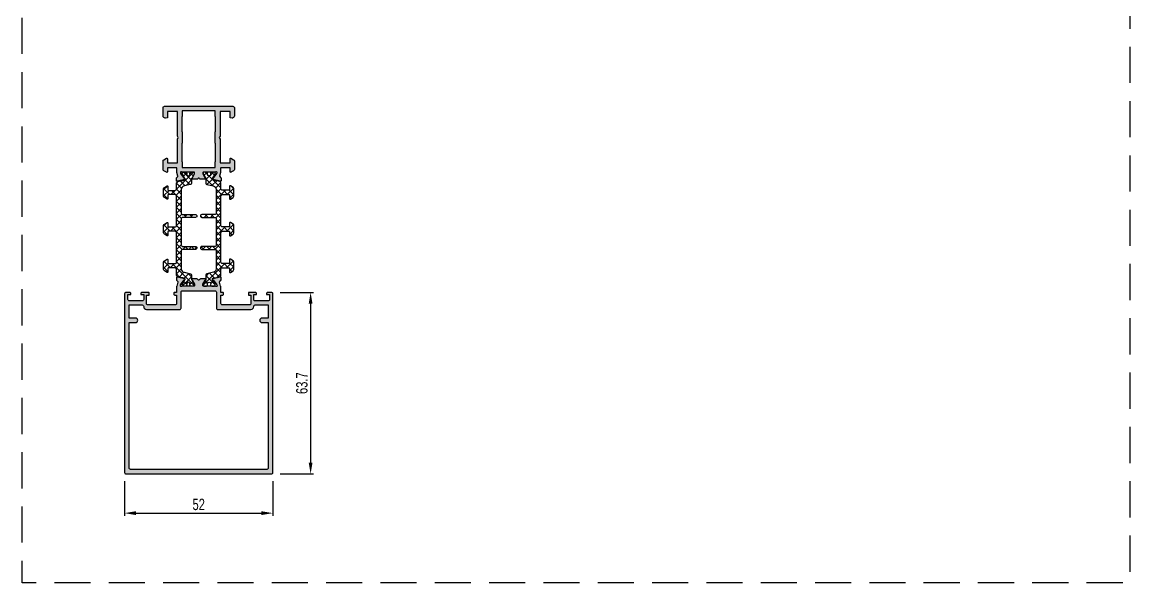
# Model space of a CAD drawing. Header units: millimetres. Extents: x -158 to 6343, y 4572 to 7765.
# Drawn here: x 4102.2 to 4490.6, y 4572.2 to 4769 of the extents above; entities that cross this region are included whole.
import ezdxf

# ---------------------------------------------------------------- set-up
doc = ezdxf.new("R2010")
doc.units = ezdxf.units.MM
doc.header["$LTSCALE"] = 0.2
doc.linetypes.add('DASHED2', pattern=[9.525, 6.35, -3.175])
for name, color, linetype in [('REYNAERS', 7, 'Continuous'), ('RI-DIMENSION', 7, 'Continuous'), ('RI-HATCH-P', 7, 'Continuous'), ('RI-HATCH-PI', 4, 'Continuous'), ('RI-LAYOUT', 7, 'Continuous'), ('RI-PROFILE', 7, 'Continuous')]:
    doc.layers.add(name, color=color, linetype=linetype)
doc.styles.add('T7', font='arial.ttf', dxfattribs={"width": 0.7})
doc.dimstyles.new('SCHAAL1OP1', dxfattribs={"dimscale": 0, "dimtxt": 2, "dimasz": 2, "dimexe": 0.5, "dimexo": 1.5, "dimgap": 0.5, "dimtad": 1, "dimdec": 1, "dimzin": 9, "dimdsep": 46, "dimtxsty": 'T7', "dimcen": 2.5, "dimclrd": 256, "dimclre": 256, "dimclrt": 256, "dimadec": 1, "dimazin": 2, "dimtfac": 1, "dimtdec": 1, "dimtmove": 0, "dimatfit": 3, "dimfxl": 1, "dimtolj": 1, "dimtzin": 9, "dimlwd": -1, "dimlwe": -1, "dimarcsym": 0})

# ---------------------------------------------------------------- blocks, each defined once
blk = doc.blocks.new('4I30136')
at = {"layer": 'RI-PROFILE'}
blk.add_lwpolyline([(1.77, -2.35), (1.59, -2.17, 0.414214), (1.31, -2.17), (1.13, -2.35, -0.198912), (0.77, -2.5), (-0.85, -2.5, -1), (-0.85, -2.1), (-0.03, -0.67, 0.131652), (0, -0.57), (0, -0.2, 0.414214), (-0.2, 0), (-4.44, 0, 0.892534), (-4.99, -0.24), (-4.94, -0.4, 0.083094), (-4.91, -0.46), (-3.62, -2.23, -1.178332), (-3.47, -2.6), (-6.15, -3.19, -0.479656), (-6.39, -3), (-6.39, -2.17, -0.185256), (-6.34, -2.04), (-5.93, -1.58, 0.263193), (-5.89, -1.39), (-6.2, -0.15), (-6.2, 1.3, 0.414214), (-6.4, 1.5), (-9.55, 1.5), (-9.55, 0.1, -0.57735), (-9.85, -0.07), (-10.8, 0.47, -0.267949), (-11.05, 0.91), (-11.05, 3.89, -0.267949), (-10.8, 4.32), (-9.85, 4.87, -0.57735), (-9.55, 4.7), (-9.55, 3.3), (-6.05, 3.3), (-6.05, 11.58), (-5.75, 12.1), (-6.05, 12.62), (-6.05, 21.3), (-9.55, 21.3), (-9.55, 19.09), (-10.22, 18.91, -0.198912), (-10.37, 18.93), (-10.8, 19.17, -0.267949), (-11.05, 19.61), (-11.05, 22.6, -0.414214), (-10.55, 23.1), (13.45, 23.1, -0.414214), (13.95, 22.6), (13.95, 19.61, -0.267949), (13.7, 19.17), (13.27, 18.93, -0.198912), (13.12, 18.91), (12.45, 19.09), (12.45, 21.3), (8.95, 21.3), (8.95, 12.62), (8.65, 12.1), (8.95, 11.58), (8.95, 3.3), (12.45, 3.3), (12.45, 4.7, -0.57735), (12.75, 4.87), (13.7, 4.32, -0.267949), (13.95, 3.89), (13.95, 0.91, -0.267949), (13.7, 0.47), (12.75, -0.07, -0.57735), (12.45, 0.1), (12.45, 1.5), (9.3, 1.5, 0.414214), (9.1, 1.3), (9.1, -0.15), (8.79, -1.39, 0.263193), (8.83, -1.58), (9.24, -2.04, -0.185256), (9.3, -2.17), (9.3, -3, -0.479656), (9.05, -3.19), (6.37, -2.6, -1.178332), (6.52, -2.23), (7.81, -0.46, 0.083094), (7.84, -0.4), (7.89, -0.24, 0.892534), (7.34, 0), (3.1, 0, 0.414214), (2.9, -0.2), (2.9, -0.57, 0.131652), (2.93, -0.67), (3.75, -2.1, -1), (3.75, -2.5), (2.13, -2.5, -0.198912)], format="xyb", close=True, dxfattribs=at)
blk.add_lwpolyline([(-4.45, 10.1), (-4.45, 3.6), (-4.35, 3.6), (-4.35, 1.6), (7.25, 1.6), (7.25, 3.6), (7.35, 3.6), (7.35, 10.1), (7.25, 10.1), (7.25, 14.1), (7.35, 14.1), (7.35, 19.5), (7.25, 19.5), (7.25, 21.5), (-4.35, 21.5), (-4.35, 19.5), (-4.45, 19.5), (-4.45, 14.1), (-4.35, 14.1), (-4.35, 10.1)], close=True, dxfattribs=at)
blk = doc.blocks.new('0000773R')
at = {"layer": 'RI-HATCH-PI'}
h = blk.add_hatch(dxfattribs=at)
h.set_pattern_fill('_U', color=256, scale=1.5, angle=225, style=0, double=1, pattern_type=0)
h.set_pattern_definition([(225, (101.2278, 346.5722), (1.06066, -1.06066), []), (315, (101.2278, 346.5722), (1.06066, 1.06066), [])])
edge = h.paths.add_edge_path()
edge.add_line((4.55, 16.4), (4.55, 20))
edge.add_line((4.55, 20), (4.55, 25.6))
edge.add_arc((4.05, 25.6), 0.5, 359.9999, 449.9999)
edge.add_line((4.05, 26.1), (-0.45, 26.1))
edge.add_arc((-0.45, 26.6), 0.5, 179.9999, 269.9999, ccw=False)
edge.add_arc((-0.45, 26.6), 0.5, 89.9999, 179.9999, ccw=False)
edge.add_line((-0.45, 27.1), (4.05, 27.1))
edge.add_arc((4.05, 27.6), 0.5, 269.9985, 359.9985)
edge.add_line((4.55, 27.6), (4.55, 33.97))
edge.add_arc((3.35, 33.97), 1.2, 359.9985, 437.5001)
edge.add_line((3.61, 35.14), (1.34, 35.64))
edge.add_arc((1.45, 36.13), 0.5, 180.0221, 257.5001, ccw=False)
edge.add_line((0.95, 36.13), (0.95, 37.61))
edge.add_arc((0.65, 37.61), 0.3, 0.0001, 30.0001)
edge.add_line((0.91, 37.76), (0.03, 39.29))
edge.add_arc((0.2, 39.39), 0.2, 180.0001, 210.0001, ccw=False)
edge.add_line((0, 39.39), (0, 39.6))
edge.add_arc((0.4, 39.6), 0.4, 90.0001, 180.0001, ccw=False)
edge.add_line((0.4, 40), (0.98, 40))
edge.add_arc((0.98, 39.8), 0.2, 79.7779, 90.0001, ccw=False)
edge.add_arc((2.1, 46), 6.1, 259.7779, 262.5937)
edge.add_arc((1.28, 39.65), 0.3, 0.0001, 82.5937, ccw=False)
edge.add_line((1.58, 39.65), (1.58, 39.54))
edge.add_arc((2.1, 39.25), 0.6, 151.0451, 388.9551)
edge.add_line((2.63, 39.54), (2.63, 39.65))
edge.add_arc((2.93, 39.65), 0.3, 97.4065, 180.0001, ccw=False)
edge.add_arc((2.1, 46), 6.1, 277.4065, 280.2223)
edge.add_arc((3.22, 39.8), 0.2, 90.0001, 100.2223, ccw=False)
edge.add_line((3.22, 40), (3.8, 40))
edge.add_arc((3.8, 39.6), 0.4, 0.0001, 90.0001, ccw=False)
edge.add_line((4.2, 39.6), (4.2, 39.39))
edge.add_arc((4, 39.39), 0.2, -29.9999, 0.0001, ccw=False)
edge.add_line((4.17, 39.29), (3.29, 37.76))
edge.add_arc((3.55, 37.61), 0.3, 150.0001, 180.0001)
edge.add_line((3.25, 37.61), (3.25, 37.51))
edge.add_arc((3.55, 37.51), 0.3, 180.1146, 257.5001)
edge.add_line((3.49, 37.21), (5.86, 36.69))
edge.add_arc((5.75, 36.2), 0.5, 0.0001, 77.5001, ccw=False)
edge.add_line((6.25, 36.2), (6.25, 34.1))
edge.add_arc((6.75, 34.1), 0.5, 179.9739, 269.9739)
edge.add_line((6.75, 33.6), (9.05, 33.6))
edge.add_arc((9.05, 33.8), 0.2, 270.0001, 360.0001)
edge.add_line((9.25, 33.8), (9.25, 35))
edge.add_arc((9.45, 35), 0.2, 60.0001, 180.0001, ccw=False)
edge.add_line((9.55, 35.17), (10.5, 34.62))
edge.add_arc((10.25, 34.19), 0.5, 0.0001, 60.0001, ccw=False)
edge.add_line((10.75, 34.19), (10.75, 31.51))
edge.add_arc((10.25, 31.51), 0.5, -59.9999, 0.0001, ccw=False)
edge.add_line((10.5, 31.08), (9.55, 30.53))
edge.add_arc((9.45, 30.7), 0.2, 180.0001, 300.0001, ccw=False)
edge.add_line((9.25, 30.7), (9.25, 31.9))
edge.add_arc((9.05, 31.9), 0.2, 0.0001, 90.0001)
edge.add_line((9.05, 32.1), (6.75, 32.1))
edge.add_arc((6.75, 31.6), 0.5, 90.0001, 180.0001)
edge.add_line((6.25, 31.6), (6.25, 21.25))
edge.add_arc((6.75, 21.25), 0.5, 180.0001, 270.0001)
edge.add_line((6.75, 20.75), (9.05, 20.75))
edge.add_arc((9.05, 20.95), 0.2, 270.0001, 360.0001)
edge.add_line((9.25, 20.95), (9.25, 22.15))
edge.add_arc((9.45, 22.15), 0.2, 60.0001, 180.0001, ccw=False)
edge.add_line((9.55, 22.32), (10.5, 21.77))
edge.add_arc((10.25, 21.34), 0.5, 0.0001, 60.0001, ccw=False)
edge.add_line((10.75, 21.34), (10.75, 20))
edge.add_line((10.75, 20), (10.75, 18.66))
edge.add_arc((10.25, 18.66), 0.5, 299.9999, 359.9999, ccw=False)
edge.add_line((10.5, 18.23), (9.55, 17.68))
edge.add_arc((9.45, 17.85), 0.2, 179.9999, 299.9999, ccw=False)
edge.add_line((9.25, 17.85), (9.25, 19.05))
edge.add_arc((9.05, 19.05), 0.2, 359.9999, 449.9999)
edge.add_line((9.05, 19.25), (6.75, 19.25))
edge.add_arc((6.75, 18.75), 0.5, 89.9999, 179.9999)
edge.add_line((6.25, 18.75), (6.25, 8.4))
edge.add_arc((6.75, 8.4), 0.5, 179.9999, 269.9999)
edge.add_line((6.75, 7.9), (9.05, 7.9))
edge.add_arc((9.05, 8.1), 0.2, 269.9999, 359.9999)
edge.add_line((9.25, 8.1), (9.25, 9.3))
edge.add_arc((9.45, 9.3), 0.2, 59.9999, 179.9999, ccw=False)
edge.add_line((9.55, 9.47), (10.5, 8.92))
edge.add_arc((10.25, 8.49), 0.5, -0.0001, 59.9999, ccw=False)
edge.add_line((10.75, 8.49), (10.75, 5.81))
edge.add_arc((10.25, 5.81), 0.5, 299.9999, 359.9999, ccw=False)
edge.add_line((10.5, 5.38), (9.55, 4.83))
edge.add_arc((9.45, 5), 0.2, 179.9999, 299.9999, ccw=False)
edge.add_line((9.25, 5), (9.25, 6.2))
edge.add_arc((9.05, 6.2), 0.2, 359.9999, 449.9999)
edge.add_line((9.05, 6.4), (6.75, 6.4))
edge.add_arc((6.75, 5.9), 0.5, 89.9999, 179.9999)
edge.add_line((6.25, 5.9), (6.25, 3.8))
edge.add_arc((5.75, 3.8), 0.5, 282.4999, 359.9999, ccw=False)
edge.add_line((5.86, 3.31), (3.49, 2.79))
edge.add_arc((3.55, 2.49), 0.3, 102.4999, 179.8854)
edge.add_line((3.25, 2.49), (3.25, 2.39))
edge.add_arc((3.55, 2.39), 0.3, 179.9999, 209.9999)
edge.add_line((3.29, 2.24), (4.17, 0.71))
edge.add_arc((4, 0.61), 0.2, -0.0001, 29.9999, ccw=False)
edge.add_line((4.2, 0.61), (4.2, 0.4))
edge.add_arc((3.8, 0.4), 0.4, 269.9999, 359.9999, ccw=False)
edge.add_line((3.8, 0), (3.22, 0))
edge.add_arc((3.22, 0.2), 0.2, 259.7777, 269.9999, ccw=False)
edge.add_arc((2.1, -6), 6.1, 79.7777, 82.5935)
edge.add_arc((2.93, 0.35), 0.3, 179.9999, 262.5935, ccw=False)
edge.add_line((2.63, 0.35), (2.63, 0.46))
edge.add_arc((2.1, 0.75), 0.6, 331.0449, 568.9549)
edge.add_line((1.58, 0.46), (1.58, 0.35))
edge.add_arc((1.28, 0.35), 0.3, 277.4063, 359.9999, ccw=False)
edge.add_arc((2.1, -6), 6.1, 97.4063, 100.2221)
edge.add_arc((0.98, 0.2), 0.2, 269.9999, 280.2221, ccw=False)
edge.add_line((0.98, 0), (0.4, 0))
edge.add_arc((0.4, 0.4), 0.4, 179.9999, 269.9999, ccw=False)
edge.add_line((0, 0.4), (0, 0.61))
edge.add_arc((0.2, 0.61), 0.2, 149.9999, 179.9999, ccw=False)
edge.add_line((0.03, 0.71), (0.91, 2.24))
edge.add_arc((0.65, 2.39), 0.3, 329.9999, 359.9999)
edge.add_line((0.95, 2.39), (0.95, 3.87))
edge.add_arc((1.45, 3.87), 0.5, 102.4999, 179.982, ccw=False)
edge.add_line((1.34, 4.36), (3.61, 4.86))
edge.add_arc((3.35, 6.03), 1.2, 282.4999, 360.001)
edge.add_line((4.55, 6.03), (4.55, 14.4))
edge.add_arc((4.05, 14.4), 0.5, 0.001, 90.001)
edge.add_line((4.05, 14.9), (-0.45, 14.9))
edge.add_arc((-0.45, 15.4), 0.5, 179.9999, 269.9999, ccw=False)
edge.add_arc((-0.45, 15.4), 0.5, 89.9999, 179.9999, ccw=False)
edge.add_line((-0.45, 15.9), (4.05, 15.9))
edge.add_arc((4.05, 16.4), 0.5, 269.9999, 359.9999)
at = {"layer": 'RI-PROFILE', "transparency": 33554687}
blk.add_lwpolyline([(4.55, 16.4), (4.55, 20), (4.55, 25.6, 0.414214), (4.05, 26.1), (-0.45, 26.1, -0.414214), (-0.95, 26.6, -0.414214), (-0.45, 27.1), (4.05, 27.1, 0.414214), (4.55, 27.6), (4.55, 33.97, 0.351673), (3.61, 35.14), (1.34, 35.64, -0.351557), (0.95, 36.13), (0.95, 37.61, 0.131652), (0.91, 37.76), (0.03, 39.29, -0.131652), (0, 39.39), (0, 39.6, -0.414214), (0.4, 40), (0.98, 40, -0.044632), (1.02, 40, 0.012287), (1.31, 39.95, -0.37684), (1.58, 39.65), (1.58, 39.54, 1.69614), (2.63, 39.54), (2.63, 39.65, -0.37684), (2.89, 39.95, 0.012287), (3.18, 40, -0.044632), (3.22, 40), (3.8, 40, -0.414214), (4.2, 39.6), (4.2, 39.39, -0.131652), (4.17, 39.29), (3.29, 37.76, 0.131652), (3.25, 37.61), (3.25, 37.51, 0.351104), (3.49, 37.21), (5.86, 36.69, -0.351665), (6.25, 36.2), (6.25, 34.1, 0.414214), (6.75, 33.6), (9.05, 33.6, 0.414214), (9.25, 33.8), (9.25, 35, -0.57735), (9.55, 35.17), (10.5, 34.62, -0.267949), (10.75, 34.19), (10.75, 31.51, -0.267949), (10.5, 31.08), (9.55, 30.53, -0.57735), (9.25, 30.7), (9.25, 31.9, 0.414214), (9.05, 32.1), (6.75, 32.1, 0.414214), (6.25, 31.6), (6.25, 21.25, 0.414214), (6.75, 20.75), (9.05, 20.75, 0.414214), (9.25, 20.95), (9.25, 22.15, -0.57735), (9.55, 22.32), (10.5, 21.77, -0.267949), (10.75, 21.34), (10.75, 20), (10.75, 18.66, -0.267949), (10.5, 18.23), (9.55, 17.68, -0.57735), (9.25, 17.85), (9.25, 19.05, 0.414214), (9.05, 19.25), (6.75, 19.25, 0.414214), (6.25, 18.75), (6.25, 8.4, 0.414214), (6.75, 7.9), (9.05, 7.9, 0.414214), (9.25, 8.1), (9.25, 9.3, -0.57735), (9.55, 9.47), (10.5, 8.92, -0.267949), (10.75, 8.49), (10.75, 5.81, -0.267949), (10.5, 5.38), (9.55, 4.83, -0.57735), (9.25, 5), (9.25, 6.2, 0.414214), (9.05, 6.4), (6.75, 6.4, 0.414214), (6.25, 5.9), (6.25, 3.8, -0.351665), (5.86, 3.31), (3.49, 2.79, 0.351104), (3.25, 2.49), (3.25, 2.39, 0.131652), (3.29, 2.24), (4.17, 0.71, -0.131652), (4.2, 0.61), (4.2, 0.4, -0.414214), (3.8, 0), (3.22, 0, -0.044632), (3.18, 0, 0.012287), (2.89, 0.05, -0.37684), (2.63, 0.35), (2.63, 0.46, 1.69614), (1.58, 0.46), (1.58, 0.35, -0.37684), (1.31, 0.05, 0.012287), (1.02, 0, -0.044632), (0.98, 0), (0.4, 0, -0.414214), (0, 0.4), (0, 0.61, -0.131652), (0.03, 0.71), (0.91, 2.24, 0.131652), (0.95, 2.39), (0.95, 3.87, -0.351577), (1.34, 4.36), (3.61, 4.86, 0.35167), (4.55, 6.03), (4.55, 14.4, 0.414214), (4.05, 14.9), (-0.45, 14.9, -0.414214), (-0.95, 15.4, -0.414214), (-0.45, 15.9), (4.05, 15.9, 0.414214)], format="xyb", close=True, dxfattribs=at)
blk = doc.blocks.new('0000773L')
at = {"layer": 'RI-HATCH-PI'}
h = blk.add_hatch(dxfattribs=at)
h.set_pattern_fill('_U', color=256, scale=1.5, angle=45, style=0, double=1, pattern_type=0)
h.set_pattern_definition([(45, (-101.2278, -306.572), (-1.06066, 1.06066), []), (135, (-101.2278, -306.572), (-1.06066, -1.06066), [])])
edge = h.paths.add_edge_path()
edge.add_line((-4.55, 23.6), (-4.55, 20))
edge.add_line((-4.55, 20), (-4.55, 14.4))
edge.add_arc((-4.05, 14.4), 0.5, 179.9999, 269.9999)
edge.add_line((-4.05, 13.9), (0.45, 13.9))
edge.add_arc((0.45, 13.4), 0.5, -0.0001, 89.9999, ccw=False)
edge.add_arc((0.45, 13.4), 0.5, 269.9999, 359.9999, ccw=False)
edge.add_line((0.45, 12.9), (-4.05, 12.9))
edge.add_arc((-4.05, 12.4), 0.5, 89.9985, 179.9985)
edge.add_line((-4.55, 12.4), (-4.55, 6.03))
edge.add_arc((-3.35, 6.03), 1.2, 179.9985, 257.5001)
edge.add_line((-3.61, 4.86), (-1.34, 4.36))
edge.add_arc((-1.45, 3.87), 0.5, 0.0221, 77.5001, ccw=False)
edge.add_line((-0.95, 3.87), (-0.95, 2.39))
edge.add_arc((-0.65, 2.39), 0.3, 180.0001, 210.0001)
edge.add_line((-0.91, 2.24), (-0.03, 0.71))
edge.add_arc((-0.2, 0.61), 0.2, 0.0001, 30.0001, ccw=False)
edge.add_line((0, 0.61), (0, 0.4))
edge.add_arc((-0.4, 0.4), 0.4, -89.9999, 0.0001, ccw=False)
edge.add_line((-0.4, 0), (-0.98, 0))
edge.add_arc((-0.98, 0.2), 0.2, 259.7779, 270.0001, ccw=False)
edge.add_arc((-2.1, -6), 6.1, 79.7779, 82.5937)
edge.add_arc((-1.27, 0.35), 0.3, 180.0001, 262.5937, ccw=False)
edge.add_line((-1.57, 0.35), (-1.57, 0.46))
edge.add_arc((-2.1, 0.75), 0.6, 331.0451, 568.9551)
edge.add_line((-2.62, 0.46), (-2.62, 0.35))
edge.add_arc((-2.92, 0.35), 0.3, -82.5935, 0.0001, ccw=False)
edge.add_arc((-2.1, -6), 6.1, 97.4065, 100.2223)
edge.add_arc((-3.22, 0.2), 0.2, 270.0001, 280.2223, ccw=False)
edge.add_line((-3.22, 0), (-3.8, 0))
edge.add_arc((-3.8, 0.4), 0.4, 180.0001, 270.0001, ccw=False)
edge.add_line((-4.2, 0.4), (-4.2, 0.61))
edge.add_arc((-4, 0.61), 0.2, 150.0001, 180.0001, ccw=False)
edge.add_line((-4.17, 0.71), (-3.29, 2.24))
edge.add_arc((-3.55, 2.39), 0.3, 330.0001, 360.0001)
edge.add_line((-3.25, 2.39), (-3.25, 2.49))
edge.add_arc((-3.55, 2.49), 0.3, 0.1146, 77.5001)
edge.add_line((-3.49, 2.79), (-5.86, 3.31))
edge.add_arc((-5.75, 3.8), 0.5, 180.0001, 257.5001, ccw=False)
edge.add_line((-6.25, 3.8), (-6.25, 5.9))
edge.add_arc((-6.75, 5.9), 0.5, 359.9739, 449.9739)
edge.add_line((-6.75, 6.4), (-9.05, 6.4))
edge.add_arc((-9.05, 6.2), 0.2, 90.0001, 180.0001)
edge.add_line((-9.25, 6.2), (-9.25, 5))
edge.add_arc((-9.45, 5), 0.2, -119.9999, 0.0001, ccw=False)
edge.add_line((-9.55, 4.83), (-10.5, 5.38))
edge.add_arc((-10.25, 5.81), 0.5, 180.0001, 240.0001, ccw=False)
edge.add_line((-10.75, 5.81), (-10.75, 8.49))
edge.add_arc((-10.25, 8.49), 0.5, 120.0001, 180.0001, ccw=False)
edge.add_line((-10.5, 8.92), (-9.55, 9.47))
edge.add_arc((-9.45, 9.3), 0.2, 0.0001, 120.0001, ccw=False)
edge.add_line((-9.25, 9.3), (-9.25, 8.1))
edge.add_arc((-9.05, 8.1), 0.2, 180.0001, 270.0001)
edge.add_line((-9.05, 7.9), (-6.75, 7.9))
edge.add_arc((-6.75, 8.4), 0.5, 270.0001, 360.0001)
edge.add_line((-6.25, 8.4), (-6.25, 18.75))
edge.add_arc((-6.75, 18.75), 0.5, 0.0001, 90.0001)
edge.add_line((-6.75, 19.25), (-9.05, 19.25))
edge.add_arc((-9.05, 19.05), 0.2, 90.0001, 180.0001)
edge.add_line((-9.25, 19.05), (-9.25, 17.85))
edge.add_arc((-9.45, 17.85), 0.2, -119.9999, 0.0001, ccw=False)
edge.add_line((-9.55, 17.68), (-10.5, 18.23))
edge.add_arc((-10.25, 18.66), 0.5, 180.0001, 240.0001, ccw=False)
edge.add_line((-10.75, 18.66), (-10.75, 20))
edge.add_line((-10.75, 20), (-10.75, 21.34))
edge.add_arc((-10.25, 21.34), 0.5, 119.9999, 179.9999, ccw=False)
edge.add_line((-10.5, 21.77), (-9.55, 22.32))
edge.add_arc((-9.45, 22.15), 0.2, -0.0001, 119.9999, ccw=False)
edge.add_line((-9.25, 22.15), (-9.25, 20.95))
edge.add_arc((-9.05, 20.95), 0.2, 179.9999, 269.9999)
edge.add_line((-9.05, 20.75), (-6.75, 20.75))
edge.add_arc((-6.75, 21.25), 0.5, 269.9999, 359.9999)
edge.add_line((-6.25, 21.25), (-6.25, 31.6))
edge.add_arc((-6.75, 31.6), 0.5, 359.9999, 449.9999)
edge.add_line((-6.75, 32.1), (-9.05, 32.1))
edge.add_arc((-9.05, 31.9), 0.2, 89.9999, 179.9999)
edge.add_line((-9.25, 31.9), (-9.25, 30.7))
edge.add_arc((-9.45, 30.7), 0.2, 239.9999, 359.9999, ccw=False)
edge.add_line((-9.55, 30.53), (-10.5, 31.08))
edge.add_arc((-10.25, 31.51), 0.5, 179.9999, 239.9999, ccw=False)
edge.add_line((-10.75, 31.51), (-10.75, 34.19))
edge.add_arc((-10.25, 34.19), 0.5, 119.9999, 179.9999, ccw=False)
edge.add_line((-10.5, 34.62), (-9.55, 35.17))
edge.add_arc((-9.45, 35), 0.2, -0.0001, 119.9999, ccw=False)
edge.add_line((-9.25, 35), (-9.25, 33.8))
edge.add_arc((-9.05, 33.8), 0.2, 179.9999, 269.9999)
edge.add_line((-9.05, 33.6), (-6.75, 33.6))
edge.add_arc((-6.75, 34.1), 0.5, 269.9999, 359.9999)
edge.add_line((-6.25, 34.1), (-6.25, 36.2))
edge.add_arc((-5.75, 36.2), 0.5, 102.4999, 179.9999, ccw=False)
edge.add_line((-5.86, 36.69), (-3.49, 37.21))
edge.add_arc((-3.55, 37.51), 0.3, 282.4999, 359.8854)
edge.add_line((-3.25, 37.51), (-3.25, 37.61))
edge.add_arc((-3.55, 37.61), 0.3, 359.9999, 389.9999)
edge.add_line((-3.29, 37.76), (-4.17, 39.29))
edge.add_arc((-4, 39.39), 0.2, 179.9999, 209.9999, ccw=False)
edge.add_line((-4.2, 39.39), (-4.2, 39.6))
edge.add_arc((-3.8, 39.6), 0.4, 89.9999, 179.9999, ccw=False)
edge.add_line((-3.8, 40), (-3.22, 40))
edge.add_arc((-3.22, 39.8), 0.2, 79.7777, 89.9999, ccw=False)
edge.add_arc((-2.1, 46), 6.1, 259.7777, 262.5935)
edge.add_arc((-2.92, 39.65), 0.3, -0.0001, 82.5935, ccw=False)
edge.add_line((-2.62, 39.65), (-2.62, 39.54))
edge.add_arc((-2.1, 39.25), 0.6, 151.0449, 388.9549)
edge.add_line((-1.57, 39.54), (-1.57, 39.65))
edge.add_arc((-1.27, 39.65), 0.3, 97.4063, 179.9999, ccw=False)
edge.add_arc((-2.1, 46), 6.1, 277.4063, 280.2221)
edge.add_arc((-0.98, 39.8), 0.2, 89.9999, 100.2221, ccw=False)
edge.add_line((-0.98, 40), (-0.4, 40))
edge.add_arc((-0.4, 39.6), 0.4, -0.0001, 89.9999, ccw=False)
edge.add_line((0, 39.6), (0, 39.39))
edge.add_arc((-0.2, 39.39), 0.2, 329.9999, 359.9999, ccw=False)
edge.add_line((-0.03, 39.29), (-0.91, 37.76))
edge.add_arc((-0.65, 37.61), 0.3, 149.9999, 179.9999)
edge.add_line((-0.95, 37.61), (-0.95, 36.13))
edge.add_arc((-1.45, 36.13), 0.5, 282.4999, 359.982, ccw=False)
edge.add_line((-1.34, 35.64), (-3.61, 35.14))
edge.add_arc((-3.35, 33.97), 1.2, 102.4999, 180.001)
edge.add_line((-4.55, 33.97), (-4.55, 25.6))
edge.add_arc((-4.05, 25.6), 0.5, 180.001, 270.001)
edge.add_line((-4.05, 25.1), (0.45, 25.1))
edge.add_arc((0.45, 24.6), 0.5, -0.0001, 89.9999, ccw=False)
edge.add_arc((0.45, 24.6), 0.5, 269.9999, 359.9999, ccw=False)
edge.add_line((0.45, 24.1), (-4.05, 24.1))
edge.add_arc((-4.05, 23.6), 0.5, 89.9999, 179.9999)
at = {"layer": 'RI-PROFILE', "transparency": 33554687}
blk.add_lwpolyline([(-4.55, 23.6), (-4.55, 20), (-4.55, 14.4, 0.414214), (-4.05, 13.9), (0.45, 13.9, -0.414214), (0.95, 13.4, -0.414214), (0.45, 12.9), (-4.05, 12.9, 0.414214), (-4.55, 12.4), (-4.55, 6.03, 0.351673), (-3.61, 4.86), (-1.34, 4.36, -0.351557), (-0.95, 3.87), (-0.95, 2.39, 0.131652), (-0.91, 2.24), (-0.03, 0.71, -0.131652), (0, 0.61), (0, 0.4, -0.414214), (-0.4, 0), (-0.98, 0, -0.044632), (-1.02, 0, 0.012287), (-1.31, 0.05, -0.37684), (-1.57, 0.35), (-1.57, 0.46, 1.69614), (-2.62, 0.46), (-2.62, 0.35, -0.37684), (-2.89, 0.05, 0.012287), (-3.18, 0, -0.044632), (-3.22, 0), (-3.8, 0, -0.414214), (-4.2, 0.4), (-4.2, 0.61, -0.131652), (-4.17, 0.71), (-3.29, 2.24, 0.131652), (-3.25, 2.39), (-3.25, 2.49, 0.351104), (-3.49, 2.79), (-5.86, 3.31, -0.351665), (-6.25, 3.8), (-6.25, 5.9, 0.414214), (-6.75, 6.4), (-9.05, 6.4, 0.414214), (-9.25, 6.2), (-9.25, 5, -0.57735), (-9.55, 4.83), (-10.5, 5.38, -0.267949), (-10.75, 5.81), (-10.75, 8.49, -0.267949), (-10.5, 8.92), (-9.55, 9.47, -0.57735), (-9.25, 9.3), (-9.25, 8.1, 0.414214), (-9.05, 7.9), (-6.75, 7.9, 0.414214), (-6.25, 8.4), (-6.25, 18.75, 0.414214), (-6.75, 19.25), (-9.05, 19.25, 0.414214), (-9.25, 19.05), (-9.25, 17.85, -0.57735), (-9.55, 17.68), (-10.5, 18.23, -0.267949), (-10.75, 18.66), (-10.75, 20), (-10.75, 21.34, -0.267949), (-10.5, 21.77), (-9.55, 22.32, -0.57735), (-9.25, 22.15), (-9.25, 20.95, 0.414214), (-9.05, 20.75), (-6.75, 20.75, 0.414214), (-6.25, 21.25), (-6.25, 31.6, 0.414214), (-6.75, 32.1), (-9.05, 32.1, 0.414214), (-9.25, 31.9), (-9.25, 30.7, -0.57735), (-9.55, 30.53), (-10.5, 31.08, -0.267949), (-10.75, 31.51), (-10.75, 34.19, -0.267949), (-10.5, 34.62), (-9.55, 35.17, -0.57735), (-9.25, 35), (-9.25, 33.8, 0.414214), (-9.05, 33.6), (-6.75, 33.6, 0.414214), (-6.25, 34.1), (-6.25, 36.2, -0.351665), (-5.86, 36.69), (-3.49, 37.21, 0.351104), (-3.25, 37.51), (-3.25, 37.61, 0.131652), (-3.29, 37.76), (-4.17, 39.29, -0.131652), (-4.2, 39.39), (-4.2, 39.6, -0.414214), (-3.8, 40), (-3.22, 40, -0.044632), (-3.18, 40, 0.012287), (-2.89, 39.95, -0.37684), (-2.62, 39.65), (-2.62, 39.54, 1.69614), (-1.57, 39.54), (-1.57, 39.65, -0.37684), (-1.31, 39.95, 0.012287), (-1.02, 40, -0.044632), (-0.98, 40), (-0.4, 40, -0.414214), (0, 39.6), (0, 39.39, -0.131652), (-0.03, 39.29), (-0.91, 37.76, 0.131652), (-0.95, 37.61), (-0.95, 36.13, -0.351577), (-1.34, 35.64), (-3.61, 35.14, 0.35167), (-4.55, 33.97), (-4.55, 25.6, 0.414214), (-4.05, 25.1), (0.45, 25.1, -0.414214), (0.95, 24.6, -0.414214), (0.45, 24.1), (-4.05, 24.1, 0.414214)], format="xyb", close=True, dxfattribs=at)
blk = doc.blocks.new('4E30230')
at = {"layer": 'RI-PROFILE'}
for points in [[(49.8, 62.9), (50.8, 62.9), (50.8, 61.2, -0.414214), (50.3, 60.7), (45.8, 60.7, -0.414214), (45.3, 61.2), (45.3, 62.9), (46.3, 62.9), (46.3, 63.3, 0.414214), (45.9, 63.7), (43.7, 63.7, 0.414214), (43.4, 63.4), (43.4, 62.7), (44.3, 62.7), (44.3, 59.8, -0.414214), (43.8, 59.3), (34.3, 59.3, -0.414214), (33.8, 59.8), (33.8, 62.7), (34.4, 62.7, 0.414213), (34.7, 63), (34.7, 63.4, 0.414214), (34.4, 63.7), (33.8, 63.7), (33.8, 65.7, 0.278152), (33.69, 65.88), (33.34, 67.29, -0.263193), (33.38, 67.48), (33.79, 67.94, 0.185256), (33.85, 68.07), (33.85, 68.9, 0.479656), (33.6, 69.09), (30.92, 68.5, 1.178332), (31.07, 68.13), (32.36, 66.36, -0.083094), (32.39, 66.3), (32.44, 66.14, -0.892534), (31.89, 65.9), (27.65, 65.9, -0.414214), (27.45, 66.1), (27.45, 66.47, -0.131652), (27.48, 66.57), (28.3, 68, 1), (28.3, 68.4), (26.68, 68.4, 0.198912), (26.32, 68.25), (26.14, 68.07, -0.414214), (25.86, 68.07), (25.68, 68.25, 0.198913), (25.32, 68.4), (23.7, 68.4, 1), (23.7, 68), (24.52, 66.57, -0.131652), (24.55, 66.47), (24.55, 66.1, -0.414214), (24.35, 65.9), (20.11, 65.9, -0.892534), (19.56, 66.14), (19.61, 66.3, -0.083094), (19.64, 66.36), (20.93, 68.13, 1.178332), (21.08, 68.5), (18.4, 69.09, 0.479656), (18.15, 68.9), (18.15, 68.07, 0.185256), (18.21, 67.94), (18.62, 67.48, -0.263193), (18.66, 67.29), (18.31, 65.88, 0.278152), (18.2, 65.7), (18.2, 63.7), (17.6, 63.7, 0.414214), (17.3, 63.4), (17.3, 63, 0.414213), (17.6, 62.7), (18.2, 62.7), (18.2, 59.8, -0.414214), (17.7, 59.3), (8.2, 59.3, -0.414214), (7.7, 59.8), (7.7, 62.7), (8.6, 62.7), (8.6, 63.4, 0.414214), (8.3, 63.7), (6.1, 63.7, 0.414214), (5.7, 63.3), (5.7, 62.9), (6.7, 62.9), (6.7, 61.2, -0.414214), (6.2, 60.7), (1.7, 60.7, -0.414214), (1.2, 61.2), (1.2, 62.9), (2.2, 62.9), (2.2, 63.3, 0.414214), (1.8, 63.7), (0.5, 63.7, 0.414214), (0, 63.2), (0, 0.5, 0.414214), (0.5, 0), (51.5, 0, 0.414214), (52, 0.5), (52, 63.2, 0.414214), (51.5, 63.7), (50.2, 63.7, 0.414214), (49.8, 63.3)], [(48.2, 54.7, 1), (48.2, 53.1), (50.4, 53.1), (50.4, 2.1, -0.414214), (49.9, 1.6), (2.1, 1.6, -0.414214), (1.6, 2.1), (1.6, 53.1), (3.8, 53.1, 1), (3.8, 54.7), (1.6, 54.7), (1.6, 59.3), (6.2, 59.3, -0.414214), (6.7, 58.8), (6.7, 58.7, 0.414214), (7.7, 57.7), (19.3, 57.7, 0.414214), (19.8, 58.2), (19.8, 63.8, -0.414214), (20.3, 64.3), (26, 64.3), (31.7, 64.3, -0.414214), (32.2, 63.8), (32.2, 58.2, 0.414214), (32.7, 57.7), (44.3, 57.7, 0.414214), (45.3, 58.7), (45.3, 58.8, -0.414214), (45.8, 59.3), (50.4, 59.3), (50.4, 54.7)]]:
    blk.add_lwpolyline(points, format="xyb", close=True, dxfattribs=at)
blk = doc.blocks.new('4030230B')
for name, p in [('4I30136', (24.55, 105.9)), ('0000773L', (24.45, 65.89)), ('4E30230', (0, 0))]:
    blk.add_blockref(name, p)
at = {"xscale": -1, "rotation": 180}
blk.add_blockref('0000773R', (27.55, 105.9), dxfattribs=at)
blk = doc.blocks.new('4030230')
at = {"layer": 'RI-HATCH-P'}
h = blk.add_hatch(color=256, dxfattribs=at)
h.dxf.hatch_style = 1
edge = h.paths.add_edge_path()
edge.add_line((26.32, 103.55), (26.14, 103.73))
edge.add_arc((26, 103.59), 0.2, 45, 135)
edge.add_line((25.86, 103.73), (25.68, 103.55))
edge.add_arc((25.32, 103.9), 0.5, 270, 315, ccw=False)
edge.add_line((25.32, 103.4), (23.7, 103.4))
edge.add_arc((23.7, 103.6), 0.2, 90, 270, ccw=False)
edge.add_line((23.7, 103.8), (24.52, 105.23))
edge.add_arc((24.35, 105.33), 0.2, 330, 360)
edge.add_line((24.55, 105.33), (24.55, 105.7))
edge.add_arc((24.35, 105.7), 0.2, 0, 90)
edge.add_line((24.35, 105.9), (20.11, 105.9))
edge.add_arc((19.85, 105.75), 0.3, 30.0001, 197.0001)
edge.add_line((19.56, 105.66), (19.61, 105.5))
edge.add_arc((19.8, 105.56), 0.2, 197.0001, 216.0001)
edge.add_line((19.64, 105.44), (20.93, 103.67))
edge.add_arc((21.03, 103.5), 0.2, -77.4999, 121.2206, ccw=False)
edge.add_line((21.08, 103.3), (18.4, 102.71))
edge.add_arc((18.35, 102.9), 0.2, 180.0001, 282.5001, ccw=False)
edge.add_line((18.15, 102.9), (18.15, 103.73))
edge.add_arc((18.35, 103.73), 0.2, 138.0184, 180.0001, ccw=False)
edge.add_line((18.21, 103.86), (18.62, 104.32))
edge.add_arc((18.47, 104.45), 0.2, 318.0184, 377.0001)
edge.add_line((18.66, 104.51), (18.35, 105.75))
edge.add_line((18.35, 105.75), (18.35, 107.2))
edge.add_arc((18.15, 107.2), 0.2, 360, 450)
edge.add_line((18.15, 107.4), (15, 107.4))
edge.add_line((15, 107.4), (15, 106))
edge.add_arc((14.8, 106), 0.2, 240, 360, ccw=False)
edge.add_line((14.7, 105.83), (13.75, 106.38))
edge.add_arc((14, 106.81), 0.5, 180, 240, ccw=False)
edge.add_line((13.5, 106.81), (13.5, 109.79))
edge.add_arc((14, 109.79), 0.5, 120, 180, ccw=False)
edge.add_line((13.75, 110.22), (14.7, 110.77))
edge.add_arc((14.8, 110.6), 0.2, 0, 120, ccw=False)
edge.add_line((15, 110.6), (15, 109.2))
edge.add_line((15, 109.2), (18.5, 109.2))
edge.add_line((18.5, 109.2), (18.5, 117.48))
edge.add_line((18.5, 117.48), (18.8, 118))
edge.add_line((18.8, 118), (18.5, 118.52))
edge.add_line((18.5, 118.52), (18.5, 127.2))
edge.add_line((18.5, 127.2), (15, 127.2))
edge.add_line((15, 127.2), (15, 124.99))
edge.add_line((15, 124.99), (14.33, 124.81))
edge.add_arc((14.28, 125), 0.2, 240, 285, ccw=False)
edge.add_line((14.18, 124.83), (13.75, 125.07))
edge.add_arc((14, 125.51), 0.5, 180, 240, ccw=False)
edge.add_line((13.5, 125.51), (13.5, 128.5))
edge.add_arc((14, 128.5), 0.5, 90, 180, ccw=False)
edge.add_line((14, 129), (38, 129))
edge.add_arc((38, 128.5), 0.5, 0, 90, ccw=False)
edge.add_line((38.5, 128.5), (38.5, 125.51))
edge.add_arc((38, 125.51), 0.5, -60, 0, ccw=False)
edge.add_line((38.25, 125.07), (37.82, 124.83))
edge.add_arc((37.72, 125), 0.2, 255, 300, ccw=False)
edge.add_line((37.67, 124.81), (37, 124.99))
edge.add_line((37, 124.99), (37, 127.2))
edge.add_line((37, 127.2), (33.5, 127.2))
edge.add_line((33.5, 127.2), (33.5, 118.52))
edge.add_line((33.5, 118.52), (33.2, 118))
edge.add_line((33.2, 118), (33.5, 117.48))
edge.add_line((33.5, 117.48), (33.5, 109.2))
edge.add_line((33.5, 109.2), (37, 109.2))
edge.add_line((37, 109.2), (37, 110.6))
edge.add_arc((37.2, 110.6), 0.2, 60, 180, ccw=False)
edge.add_line((37.3, 110.77), (38.25, 110.22))
edge.add_arc((38, 109.79), 0.5, 0, 60, ccw=False)
edge.add_line((38.5, 109.79), (38.5, 106.81))
edge.add_arc((38, 106.81), 0.5, 300, 360, ccw=False)
edge.add_line((38.25, 106.38), (37.3, 105.83))
edge.add_arc((37.2, 106), 0.2, 180, 300, ccw=False)
edge.add_line((37, 106), (37, 107.4))
edge.add_line((37, 107.4), (33.85, 107.4))
edge.add_arc((33.85, 107.2), 0.2, 90, 180)
edge.add_line((33.65, 107.2), (33.65, 105.75))
edge.add_line((33.65, 105.75), (33.34, 104.51))
edge.add_arc((33.53, 104.45), 0.2, 163.0001, 221.9817)
edge.add_line((33.38, 104.32), (33.79, 103.86))
edge.add_arc((33.65, 103.73), 0.2, 0.0001, 41.9817, ccw=False)
edge.add_line((33.85, 103.73), (33.85, 102.9))
edge.add_arc((33.65, 102.9), 0.2, -102.4999, 0.0001, ccw=False)
edge.add_line((33.6, 102.71), (30.92, 103.3))
edge.add_arc((30.97, 103.5), 0.2, 58.7795, 257.5001, ccw=False)
edge.add_line((31.07, 103.67), (32.36, 105.44))
edge.add_arc((32.2, 105.56), 0.2, 324.0001, 343.0001)
edge.add_line((32.39, 105.5), (32.44, 105.66))
edge.add_arc((32.15, 105.75), 0.3, 343.0001, 510.0001)
edge.add_line((31.89, 105.9), (27.65, 105.9))
edge.add_arc((27.65, 105.7), 0.2, 90, 180)
edge.add_line((27.45, 105.7), (27.45, 105.33))
edge.add_arc((27.65, 105.33), 0.2, 180, 210)
edge.add_line((27.48, 105.23), (28.3, 103.8))
edge.add_arc((28.3, 103.6), 0.2, -90, 90, ccw=False)
edge.add_line((28.3, 103.4), (26.68, 103.4))
edge.add_arc((26.68, 103.9), 0.5, 225, 270, ccw=False)
h.paths.add_polyline_path([(20.1, 116), (20.1, 109.5), (20.2, 109.5), (20.2, 107.5), (31.8, 107.5), (31.8, 109.5), (31.9, 109.5), (31.9, 116), (31.8, 116), (31.8, 120), (31.9, 120), (31.9, 125.4), (31.8, 125.4), (31.8, 127.4), (20.2, 127.4), (20.2, 125.4), (20.1, 125.4), (20.1, 120), (20.2, 120), (20.2, 116)], flags=16)
edge = h.paths.add_edge_path(flags=16)
edge.add_arc((48.2, 53.9), 0.8, 90, 270)
edge.add_line((48.2, 53.1), (50.4, 53.1))
edge.add_line((50.4, 53.1), (50.4, 2.1))
edge.add_arc((49.9, 2.1), 0.5, -90, 0, ccw=False)
edge.add_line((49.9, 1.6), (2.1, 1.6))
edge.add_arc((2.1, 2.1), 0.5, 180, 270, ccw=False)
edge.add_line((1.6, 2.1), (1.6, 53.1))
edge.add_line((1.6, 53.1), (3.8, 53.1))
edge.add_arc((3.8, 53.9), 0.8, 270, 450)
edge.add_line((3.8, 54.7), (1.6, 54.7))
edge.add_line((1.6, 54.7), (1.6, 59.3))
edge.add_line((1.6, 59.3), (6.2, 59.3))
edge.add_arc((6.2, 58.8), 0.5, 0, 90, ccw=False)
edge.add_line((6.7, 58.8), (6.7, 58.7))
edge.add_arc((7.7, 58.7), 1, 180, 270)
edge.add_line((7.7, 57.7), (19.3, 57.7))
edge.add_arc((19.3, 58.2), 0.5, 270, 360)
edge.add_line((19.8, 58.2), (19.8, 63.8))
edge.add_arc((20.3, 63.8), 0.5, 90, 180, ccw=False)
edge.add_line((20.3, 64.3), (26, 64.3))
edge.add_line((26, 64.3), (31.7, 64.3))
edge.add_arc((31.7, 63.8), 0.5, 0, 90, ccw=False)
edge.add_line((32.2, 63.8), (32.2, 58.2))
edge.add_arc((32.7, 58.2), 0.5, 180, 270)
edge.add_line((32.7, 57.7), (44.3, 57.7))
edge.add_arc((44.3, 58.7), 1, 270, 360)
edge.add_line((45.3, 58.7), (45.3, 58.8))
edge.add_arc((45.8, 58.8), 0.5, 90, 180, ccw=False)
edge.add_line((45.8, 59.3), (50.4, 59.3))
edge.add_line((50.4, 59.3), (50.4, 54.7))
edge.add_line((50.4, 54.7), (48.2, 54.7))
edge = h.paths.add_edge_path()
edge.add_line((49.8, 62.9), (50.8, 62.9))
edge.add_line((50.8, 62.9), (50.8, 61.2))
edge.add_arc((50.3, 61.2), 0.5, -90, 0, ccw=False)
edge.add_line((50.3, 60.7), (45.8, 60.7))
edge.add_arc((45.8, 61.2), 0.5, 180, 270, ccw=False)
edge.add_line((45.3, 61.2), (45.3, 62.9))
edge.add_line((45.3, 62.9), (46.3, 62.9))
edge.add_line((46.3, 62.9), (46.3, 63.3))
edge.add_arc((45.9, 63.3), 0.4, 360, 450)
edge.add_line((45.9, 63.7), (43.7, 63.7))
edge.add_arc((43.7, 63.4), 0.3, 90, 180)
edge.add_line((43.4, 63.4), (43.4, 62.7))
edge.add_line((43.4, 62.7), (44.3, 62.7))
edge.add_line((44.3, 62.7), (44.3, 59.8))
edge.add_arc((43.8, 59.8), 0.5, -90, 0, ccw=False)
edge.add_line((43.8, 59.3), (34.3, 59.3))
edge.add_arc((34.3, 59.8), 0.5, 180, 270.0001, ccw=False)
edge.add_line((33.8, 59.8), (33.8, 62.7))
edge.add_line((33.8, 62.7), (34.4, 62.7))
edge.add_arc((34.4, 63), 0.3, 270.0001, 360)
edge.add_line((34.7, 63), (34.7, 63.4))
edge.add_arc((34.4, 63.4), 0.3, 0, 90.0001)
edge.add_line((34.4, 63.7), (33.8, 63.7))
edge.add_line((33.8, 63.7), (33.8, 65.7))
edge.add_arc((33.6, 65.7), 0.2, 360, 422.176)
edge.add_line((33.69, 65.88), (33.34, 67.29))
edge.add_arc((33.53, 67.35), 0.2, 138.0183, 197, ccw=False)
edge.add_line((33.38, 67.48), (33.79, 67.94))
edge.add_arc((33.65, 68.07), 0.2, 318.0183, 360)
edge.add_line((33.85, 68.07), (33.85, 68.9))
edge.add_arc((33.65, 68.9), 0.2, 0, 102.5)
edge.add_line((33.6, 69.09), (30.92, 68.5))
edge.add_arc((30.97, 68.3), 0.2, 102.5, 301.2206)
edge.add_line((31.07, 68.13), (32.36, 66.36))
edge.add_arc((32.2, 66.24), 0.2, 17, 36, ccw=False)
edge.add_line((32.39, 66.3), (32.44, 66.14))
edge.add_arc((32.15, 66.05), 0.3, -150, 17, ccw=False)
edge.add_line((31.89, 65.9), (27.65, 65.9))
edge.add_arc((27.65, 66.1), 0.2, 180, 270, ccw=False)
edge.add_line((27.45, 66.1), (27.45, 66.47))
edge.add_arc((27.65, 66.47), 0.2, 150, 180, ccw=False)
edge.add_line((27.48, 66.57), (28.3, 68))
edge.add_arc((28.3, 68.2), 0.2, 270, 450)
edge.add_line((28.3, 68.4), (26.68, 68.4))
edge.add_arc((26.68, 67.9), 0.5, 90, 135)
edge.add_line((26.32, 68.25), (26.14, 68.07))
edge.add_arc((26, 68.21), 0.2, 225, 315, ccw=False)
edge.add_line((25.86, 68.07), (25.68, 68.25))
edge.add_arc((25.32, 67.9), 0.5, 45, 90)
edge.add_line((25.32, 68.4), (23.7, 68.4))
edge.add_arc((23.7, 68.2), 0.2, 90, 270)
edge.add_line((23.7, 68), (24.52, 66.57))
edge.add_arc((24.35, 66.47), 0.2, 0, 30, ccw=False)
edge.add_line((24.55, 66.47), (24.55, 66.1))
edge.add_arc((24.35, 66.1), 0.2, 270, 360, ccw=False)
edge.add_line((24.35, 65.9), (20.11, 65.9))
edge.add_arc((19.85, 66.05), 0.3, 163, 330, ccw=False)
edge.add_line((19.56, 66.14), (19.61, 66.3))
edge.add_arc((19.8, 66.24), 0.2, 144, 163, ccw=False)
edge.add_line((19.64, 66.36), (20.93, 68.13))
edge.add_arc((21.03, 68.3), 0.2, 238.7794, 437.5)
edge.add_line((21.08, 68.5), (18.4, 69.09))
edge.add_arc((18.35, 68.9), 0.2, 77.5, 180)
edge.add_line((18.15, 68.9), (18.15, 68.07))
edge.add_arc((18.35, 68.07), 0.2, 180, 221.9817)
edge.add_line((18.21, 67.94), (18.62, 67.48))
edge.add_arc((18.47, 67.35), 0.2, -17, 41.9817, ccw=False)
edge.add_line((18.66, 67.29), (18.31, 65.88))
edge.add_arc((18.4, 65.7), 0.2, 117.824, 180)
edge.add_line((18.2, 65.7), (18.2, 63.7))
edge.add_line((18.2, 63.7), (17.6, 63.7))
edge.add_arc((17.6, 63.4), 0.3, 89.9999, 180)
edge.add_line((17.3, 63.4), (17.3, 63))
edge.add_arc((17.6, 63), 0.3, 180, 269.9999)
edge.add_line((17.6, 62.7), (18.2, 62.7))
edge.add_line((18.2, 62.7), (18.2, 59.8))
edge.add_arc((17.7, 59.8), 0.5, 269.9999, 360, ccw=False)
edge.add_line((17.7, 59.3), (8.2, 59.3))
edge.add_arc((8.2, 59.8), 0.5, 180, 270, ccw=False)
edge.add_line((7.7, 59.8), (7.7, 62.7))
edge.add_line((7.7, 62.7), (8.6, 62.7))
edge.add_line((8.6, 62.7), (8.6, 63.4))
edge.add_arc((8.3, 63.4), 0.3, 0, 90)
edge.add_line((8.3, 63.7), (6.1, 63.7))
edge.add_arc((6.1, 63.3), 0.4, 90, 180)
edge.add_line((5.7, 63.3), (5.7, 62.9))
edge.add_line((5.7, 62.9), (6.7, 62.9))
edge.add_line((6.7, 62.9), (6.7, 61.2))
edge.add_arc((6.2, 61.2), 0.5, -90, 0, ccw=False)
edge.add_line((6.2, 60.7), (1.7, 60.7))
edge.add_arc((1.7, 61.2), 0.5, 180, 270, ccw=False)
edge.add_line((1.2, 61.2), (1.2, 62.9))
edge.add_line((1.2, 62.9), (2.2, 62.9))
edge.add_line((2.2, 62.9), (2.2, 63.3))
edge.add_arc((1.8, 63.3), 0.4, 360, 450)
edge.add_line((1.8, 63.7), (0.5, 63.7))
edge.add_arc((0.5, 63.2), 0.5, 90, 180)
edge.add_line((0, 63.2), (0, 0.5))
edge.add_arc((0.5, 0.5), 0.5, 180, 270)
edge.add_line((0.5, 0), (51.5, 0))
edge.add_arc((51.5, 0.5), 0.5, 270, 360)
edge.add_line((52, 0.5), (52, 63.2))
edge.add_arc((51.5, 63.2), 0.5, 0, 90)
edge.add_line((51.5, 63.7), (50.2, 63.7))
edge.add_arc((50.2, 63.3), 0.4, 90, 180)
edge.add_line((49.8, 63.3), (49.8, 62.9))
blk.add_blockref('4030230B', (0, 0))
blk = doc.blocks.new('*D142')
at = {"layer": 'Defpoints', "color": 0, "transparency": 16777216}
for p in [(4138.11, 4610.95), (4190.11, 4610.95), (4190.11, 4596.71)]:
    blk.add_point(p, dxfattribs=at)
at = {"layer": 'RI-DIMENSION', "color": 7, "transparency": 16777216}
for p, q in [((4138.11, 4607.95), (4138.11, 4595.71)), ((4190.11, 4607.95), (4190.11, 4595.71)), ((4142.11, 4596.71), (4186.11, 4596.71))]:
    blk.add_line(p, q, dxfattribs=at)
for points in [[(4142.11, 4597.38), (4142.11, 4596.04), (4138.11, 4596.71)], [(4186.11, 4597.38), (4186.11, 4596.04), (4190.11, 4596.71)]]:
    blk.add_solid(points, dxfattribs=at)
at = {"layer": 'RI-DIMENSION', "transparency": 16777216, "insert": (4164.11, 4599.75), "char_height": 4, "attachment_point": 5, "style": 'T7'}
blk.add_mtext('\\A1;52', dxfattribs=at)
blk = doc.blocks.new('*D143')
at = {"layer": 'Defpoints', "color": 0, "transparency": 16777216}
for p in [(4189.66, 4674.15), (4189.61, 4610.45), (4203.34, 4610.45)]:
    blk.add_point(p, dxfattribs=at)
at = {"layer": 'RI-DIMENSION', "color": 7, "transparency": 16777216}
for p, q in [((4192.66, 4674.15), (4204.34, 4674.15)), ((4203.34, 4670.15), (4203.34, 4614.45)), ((4192.61, 4610.45), (4204.34, 4610.45))]:
    blk.add_line(p, q, dxfattribs=at)
for points in [[(4202.68, 4670.15), (4204.01, 4670.15), (4203.34, 4674.15)], [(4202.68, 4614.45), (4204.01, 4614.45), (4203.34, 4610.45)]]:
    blk.add_solid(points, dxfattribs=at)
at = {"layer": 'RI-DIMENSION', "transparency": 16777216, "insert": (4200.3, 4642.3), "char_height": 4, "attachment_point": 5, "rotation": 90, "style": 'T7'}
blk.add_mtext('\\A1;63.7', dxfattribs=at)

msp = doc.modelspace()

# ---------------------------------------------------------------- linework, layer by layer
at = {"layer": 'RI-LAYOUT', "linetype": 'DASHED2', "ltscale": 10, "flags": 128}
msp.add_lwpolyline([(4102.2, 5152.97), (4490.59, 5152.97), (4490.59, 4572.25), (4102.2, 4572.25)], close=True, dxfattribs=at)

# ---------------------------------------------------------------- block references
at = {"layer": 'REYNAERS'}
msp.add_blockref('4030230', (4138.11, 4610.45), dxfattribs=at)

# ---------------------------------------------------------------- dimensions: what is measured, and where the dimension line sits
at = {"layer": 'RI-DIMENSION', "color": 7}
dim = msp.add_linear_dim(base=(4203.34, 4610.45), p1=(4189.66, 4674.15), p2=(4189.61, 4610.45), angle=90, dimstyle='SCHAAL1OP1', override={"dimscale": 2, "dimclrd": 7, "dimclre": 7}, dxfattribs=at)
dim.commit()
dim.dimension.update_dxf_attribs({"geometry": '*D143', "text_midpoint": (4200.3, 4642.3)})
dim = msp.add_linear_dim(base=(4190.11, 4596.71), p1=(4138.11, 4610.95), p2=(4190.11, 4610.95), dimstyle='SCHAAL1OP1', override={"dimscale": 2, "dimclrd": 7, "dimclre": 7}, dxfattribs=at)
dim.commit()
dim.dimension.update_dxf_attribs({"geometry": '*D142', "text_midpoint": (4164.11, 4599.75)})

doc.saveas('drawing.dxf')
